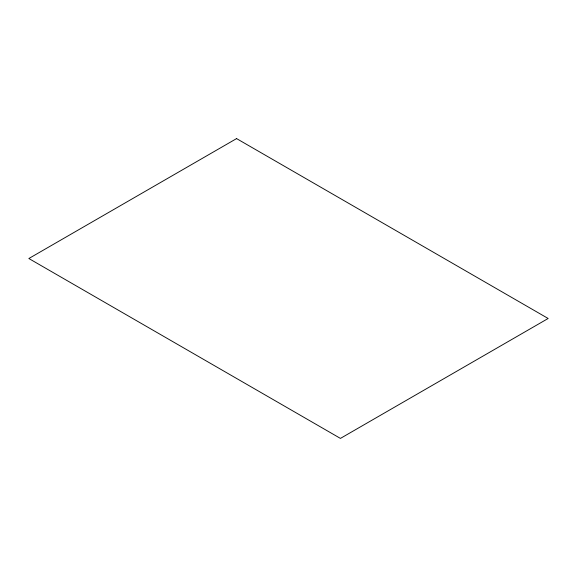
<?xml version="1.0" encoding="UTF-8"?>
<svg xmlns="http://www.w3.org/2000/svg" width="577" height="577" viewBox="0 0 577 577"><rect width="100%" height="100%" fill="white"/><g stroke="black" fill="none" stroke-linecap="round" stroke-linejoin="round"><path stroke-width="0.87" d="M236.57 138.595L28.85 258.518L340.43 438.405L548.15 318.482L236.57 138.595"/></g></svg>
